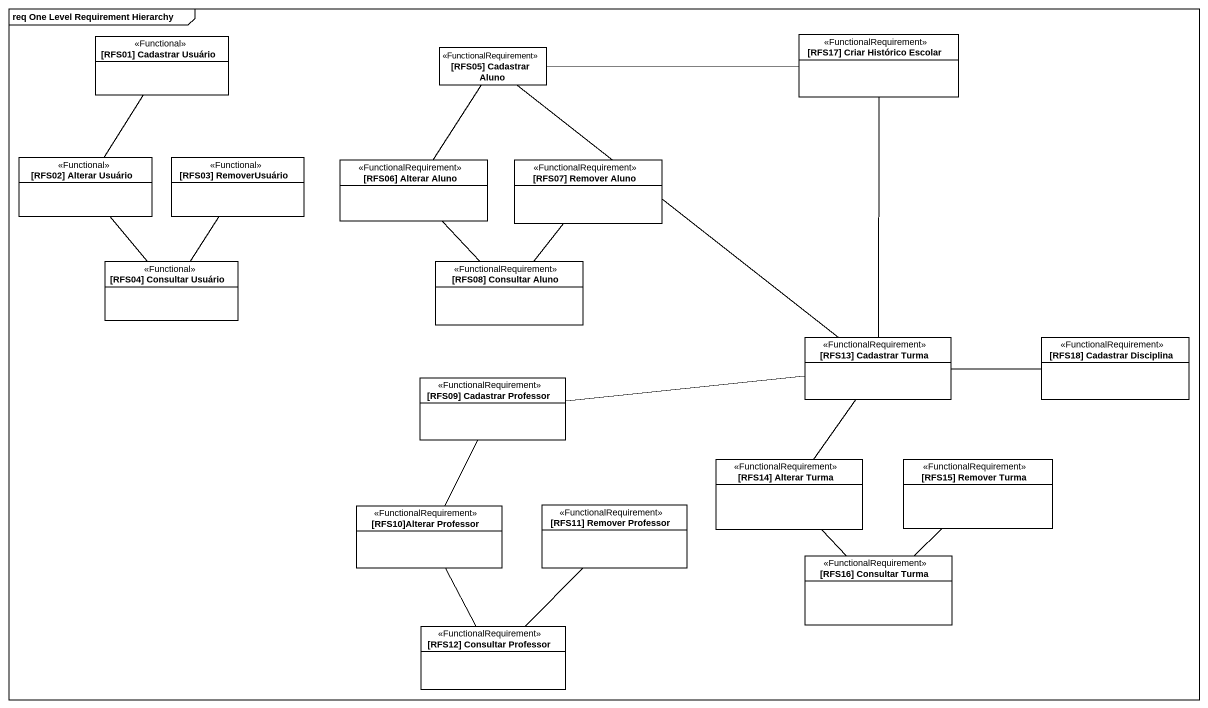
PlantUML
@startuml
mainframe req One Level Requirement Hierarchy
hide circle
hide empty members
class "[RFS01] Cadastrar Usuário" as RFS01_Cadastrar_Usuário <<Functional>>
class "[RFS17] Criar Histórico Escolar" as RFS17_Criar_Histórico <<FunctionalRequirement>>
class "[RFS05] Cadastrar Aluno" as RFS05_Cadastrar_Aluno <<FunctionalRequirement>>
class "[RFS02] Alterar Usuário" as RFS02_Alterar_Usuário <<Functional>>
class "[RFS03] RemoverUsuário" as RFS03_RemoverUsuário <<Functional>>
class "[RFS06] Alterar Aluno" as RFS06_Alterar_Aluno <<FunctionalRequirement>>
class "[RFS07] Remover Aluno" as RFS07_Remover_Aluno <<FunctionalRequirement>>
class "[RFS04] Consultar Usuário" as RFS04_Consultar_Usuário <<Functional>>
class "[RFS08] Consultar Aluno" as RFS08_Consultar_Aluno <<FunctionalRequirement>>
class "[RFS13] Cadastrar Turma" as RFS13_Cadastrar_Turma <<FunctionalRequirement>>
class "[RFS18] Cadastrar Disciplina" as RFS18_Cadastrar_Disciplina <<FunctionalRequirement>>
class "[RFS09] Cadastrar Professor" as RFS09_Cadastrar_Professor <<FunctionalRequirement>>
class "[RFS14] Alterar Turma" as RFS14_Alterar_Turma <<FunctionalRequirement>>
class "[RFS15] Remover Turma" as RFS15_Remover_Turma <<FunctionalRequirement>>
class "[RFS10]Alterar Professor" as RFS10_Alterar_Professor <<FunctionalRequirement>>
class "[RFS11] Remover Professor" as RFS11_Remover_Professor <<FunctionalRequirement>>
class "[RFS16] Consultar Turma" as RFS16_Consultar_Turma <<FunctionalRequirement>>
class "[RFS12] Consultar Professor" as RFS12_Consultar_Professor <<FunctionalRequirement>>
RFS17_Criar_Histórico -- RFS13_Cadastrar_Turma
RFS05_Cadastrar_Aluno -right- RFS17_Criar_Histórico
RFS05_Cadastrar_Aluno -- RFS13_Cadastrar_Turma
RFS02_Alterar_Usuário -up- RFS01_Cadastrar_Usuário
RFS03_RemoverUsuário -- RFS04_Consultar_Usuário
RFS06_Alterar_Aluno -up- RFS05_Cadastrar_Aluno
RFS06_Alterar_Aluno -- RFS08_Consultar_Aluno
RFS07_Remover_Aluno -- RFS08_Consultar_Aluno
RFS04_Consultar_Usuário -up- RFS02_Alterar_Usuário
RFS13_Cadastrar_Turma -right- RFS18_Cadastrar_Disciplina
RFS13_Cadastrar_Turma -left- RFS09_Cadastrar_Professor
RFS09_Cadastrar_Professor -- RFS10_Alterar_Professor
RFS14_Alterar_Turma -up- RFS13_Cadastrar_Turma
RFS14_Alterar_Turma -- RFS16_Consultar_Turma
RFS15_Remover_Turma -- RFS16_Consultar_Turma
RFS11_Remover_Professor -- RFS12_Consultar_Professor
RFS12_Consultar_Professor -up- RFS10_Alterar_Professor
@enduml
